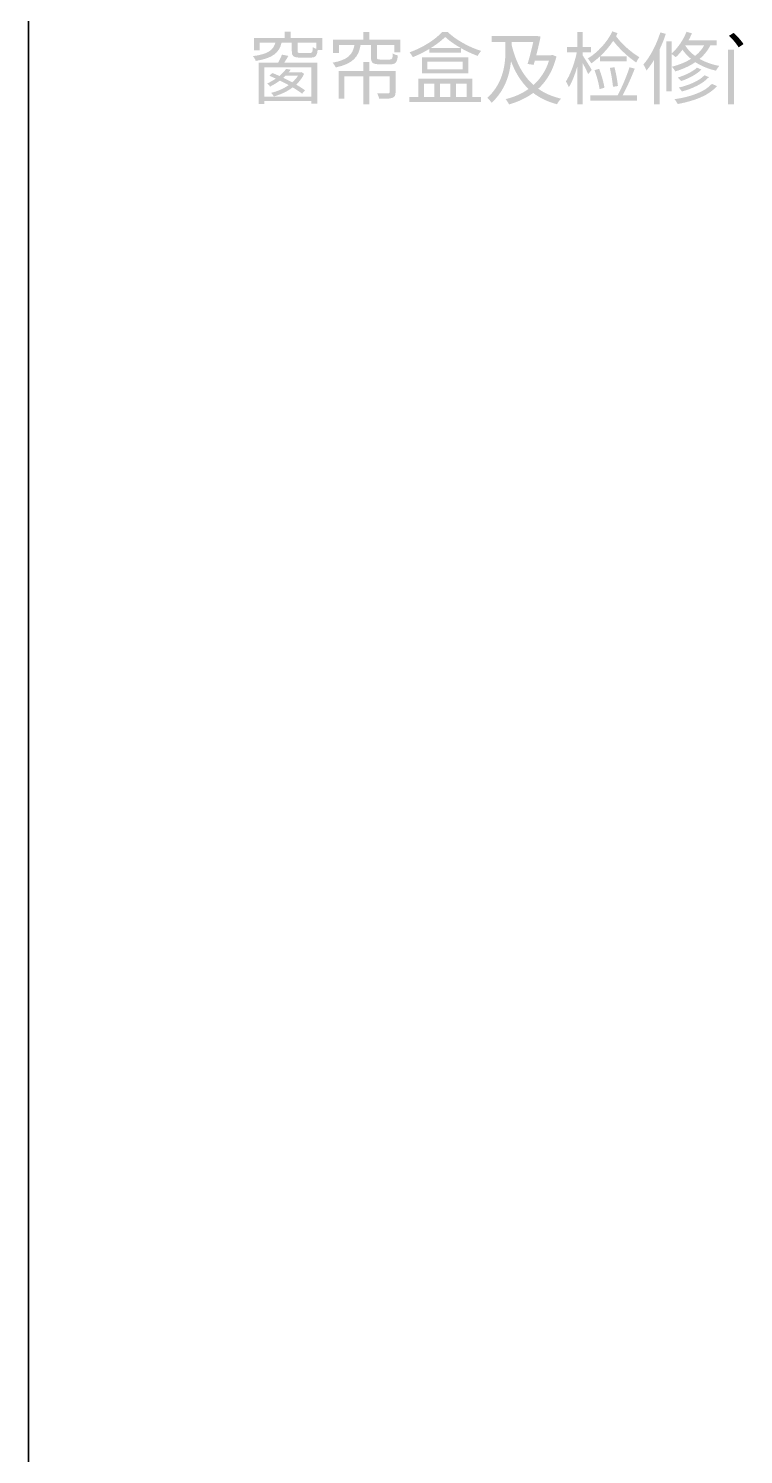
# Model space of a CAD drawing. Header units: millimetres. Extents: x -4600 to 229000, y -4300 to 19460.
# Drawn here: x 177400 to 180002, y 7580 to 12768 of the extents above; entities that cross this region are included whole.
import ezdxf

# ---------------------------------------------------------------- set-up
doc = ezdxf.new("R2010")
doc.units = ezdxf.units.MM
doc.header["$LTSCALE"] = 100
doc.layers.add('A-SHEET', color=7, linetype='Continuous', lineweight=35)
doc.layers.add('R2-LEGEND', color=7, linetype='Continuous', lineweight=18)

# ---------------------------------------------------------------- blocks, each defined once
blk = doc.blocks.new('A05_SHEET')
at = {"layer": 'R2-LEGEND'}
h = blk.add_hatch(color=256, dxfattribs=at)
edge = h.paths.add_edge_path()
edge.add_line((18220.3, 12733.9), (18220.3, 12688))
edge.add_line((18220.3, 12688), (18241, 12688))
edge.add_line((18241, 12688), (18241, 12716.4))
edge.add_line((18241, 12716.4), (18298.3, 12716.4))
edge.add_spline(control_points=[(18298.3, 12716.4), (18290.8, 12689.8), (18272.5, 12674.9), (18216.6, 12667.4)], knot_values=[0, 0, 0, 0, 1, 1, 1, 1], degree=3, periodic=0)
edge.add_spline(control_points=[(18216.6, 12667.4), (18220.3, 12663.4), (18225.5, 12655.1), (18227.2, 12649.9)], knot_values=[0, 0, 0, 0, 1, 1, 1, 1], degree=3, periodic=0)
edge.add_spline(control_points=[(18227.2, 12649.9), (18290, 12660.3), (18312.3, 12680.3), (18320.9, 12716.4)], knot_values=[0, 0, 0, 0, 1, 1, 1, 1], degree=3, periodic=0)
edge.add_line((18320.9, 12716.4), (18358.1, 12716.4))
edge.add_line((18358.1, 12716.4), (18358.1, 12685.8))
edge.add_spline(control_points=[(18358.1, 12685.8), (18358.1, 12666.6), (18363.9, 12662), (18388.2, 12662), (18393.1, 12662), (18421.7, 12662), (18426.9, 12662), (18444.4, 12662), (18450.4, 12667.7), (18452.4, 12690.3)], knot_values=[0, 0, 0, 0, 1, 1, 1, 2, 2, 2, 3, 3, 3, 3], degree=3, periodic=0)
edge.add_line((18452.4, 12690.3), (18469.3, 12690.3))
edge.add_line((18469.3, 12690.3), (18469.3, 12733.9))
edge.add_line((18469.3, 12733.9), (18354.1, 12733.9))
edge.add_line((18354.1, 12733.9), (18354.1, 12755.9))
edge.add_line((18354.1, 12755.9), (18332.1, 12755.9))
edge.add_line((18332.1, 12755.9), (18332.1, 12733.9))
edge.add_line((18332.1, 12733.9), (18220.3, 12733.9))
edge = h.paths.add_edge_path(flags=0)
edge.add_spline(control_points=[(18447.8, 12694.1), (18442.9, 12695.5), (18437.8, 12697.5), (18434.4, 12699.8)], knot_values=[0, 0, 0, 0, 1, 1, 1, 1], degree=3, periodic=0)
edge.add_spline(control_points=[(18434.4, 12699.8), (18433.8, 12681.5), (18432.1, 12678.9), (18424.3, 12678.9), (18418.3, 12678.9), (18395.4, 12678.9), (18390.8, 12678.9), (18381.1, 12678.9), (18379.3, 12679.7), (18379.3, 12685.8)], knot_values=[0, 0, 0, 0, 1, 1, 1, 2, 2, 2, 3, 3, 3, 3], degree=3, periodic=0)
edge.add_line((18379.3, 12685.8), (18379.3, 12716.4))
edge.add_line((18379.3, 12716.4), (18447.8, 12716.4))
edge.add_line((18447.8, 12716.4), (18447.8, 12694.1))
h = blk.add_hatch(color=256, dxfattribs=at)
edge = h.paths.add_edge_path()
edge.add_line((18508, 12727.9), (18508, 12678.6))
edge.add_line((18508, 12678.6), (18529.5, 12678.6))
edge.add_line((18529.5, 12678.6), (18529.5, 12708.4))
edge.add_line((18529.5, 12708.4), (18586.2, 12708.4))
edge.add_spline(control_points=[(18586.2, 12708.4), (18579.9, 12674.6), (18564.1, 12653.9), (18506.5, 12643.6)], knot_values=[0, 0, 0, 0, 1, 1, 1, 1], degree=3, periodic=0)
edge.add_spline(control_points=[(18506.5, 12643.6), (18510.6, 12639.3), (18516, 12631.3), (18517.7, 12626.2)], knot_values=[0, 0, 0, 0, 1, 1, 1, 1], degree=3, periodic=0)
edge.add_spline(control_points=[(18517.7, 12626.2), (18581.9, 12639.9), (18601.4, 12665.4), (18608.5, 12708.4)], knot_values=[0, 0, 0, 0, 1, 1, 1, 1], degree=3, periodic=0)
edge.add_line((18608.5, 12708.4), (18646.4, 12708.4))
edge.add_line((18646.4, 12708.4), (18646.4, 12662.8))
edge.add_spline(control_points=[(18646.4, 12662.8), (18646.4, 12643.1), (18652.7, 12637.9), (18677.3, 12637.9), (18682.2, 12637.9), (18712.5, 12637.9), (18717.4, 12637.9), (18736, 12637.9), (18741.8, 12644.5), (18743.8, 12670)], knot_values=[0, 0, 0, 0, 1, 1, 1, 2, 2, 2, 3, 3, 3, 3], degree=3, periodic=0)
edge.add_spline(control_points=[(18743.8, 12670), (18738.3, 12671.4), (18730, 12674), (18725.7, 12677.2)], knot_values=[0, 0, 0, 0, 1, 1, 1, 1], degree=3, periodic=0)
edge.add_spline(control_points=[(18725.7, 12677.2), (18724.9, 12658), (18723.1, 12655.1), (18715.1, 12655.1), (18708.8, 12655.1), (18684.5, 12655.1), (18679.9, 12655.1), (18669.6, 12655.1), (18667.6, 12656.2), (18667.6, 12662.8)], knot_values=[0, 0, 0, 0, 1, 1, 1, 2, 2, 2, 3, 3, 3, 3], degree=3, periodic=0)
edge.add_line((18667.6, 12662.8), (18667.6, 12708.4))
edge.add_line((18667.6, 12708.4), (18730.9, 12708.4))
edge.add_line((18730.9, 12708.4), (18730.9, 12680.9))
edge.add_line((18730.9, 12680.9), (18753.2, 12680.9))
edge.add_line((18753.2, 12680.9), (18753.2, 12727.9))
edge.add_line((18753.2, 12727.9), (18640.6, 12727.9))
edge.add_line((18640.6, 12727.9), (18640.6, 12755.7))
edge.add_line((18640.6, 12755.7), (18618.6, 12755.7))
edge.add_line((18618.6, 12755.7), (18618.6, 12727.9))
edge.add_line((18618.6, 12727.9), (18508, 12727.9))
h = blk.add_hatch(color=256, dxfattribs=at)
edge = h.paths.add_edge_path()
edge.add_spline(control_points=[(18916.2, 12737.3), (18930.8, 12723.6), (18951.2, 12709.2), (18973.2, 12696.9), (18993.3, 12685.5), (19014.8, 12675.4), (19034.3, 12668.3)], knot_values=[0, 0, 0, 0, 1, 1, 1, 2, 2, 2, 2], degree=3, periodic=0)
edge.add_spline(control_points=[(19034.3, 12668.3), (19037.4, 12674), (19042.9, 12681.7), (19047.4, 12686.3)], knot_values=[0, 0, 0, 0, 1, 1, 1, 1], degree=3, periodic=0)
edge.add_spline(control_points=[(19047.4, 12686.3), (19004.5, 12699.5), (18956.6, 12725.6), (18925.4, 12755.1)], knot_values=[0, 0, 0, 0, 1, 1, 1, 1], degree=3, periodic=0)
edge.add_line((18925.4, 12755.1), (18904.8, 12755.1))
edge.add_spline(control_points=[(18904.8, 12755.1), (18881.3, 12728.4), (18834.3, 12698.1), (18786.5, 12681.2)], knot_values=[0, 0, 0, 0, 1, 1, 1, 1], degree=3, periodic=0)
edge.add_spline(control_points=[(18786.5, 12681.2), (18790.8, 12676.6), (18795.9, 12668.6), (18798.2, 12663.7)], knot_values=[0, 0, 0, 0, 1, 1, 1, 1], degree=3, periodic=0)
edge.add_spline(control_points=[(18798.2, 12663.7), (18819.1, 12672), (18839.7, 12682.3), (18858.6, 12693.8)], knot_values=[0, 0, 0, 0, 1, 1, 1, 1], degree=3, periodic=0)
edge.add_line((18858.6, 12693.8), (18858.6, 12680.3))
edge.add_line((18858.6, 12680.3), (18973.2, 12680.3))
edge.add_line((18973.2, 12680.3), (18973.2, 12696.9))
edge.add_line((18973.2, 12696.9), (18863.8, 12696.9))
edge.add_spline(control_points=[(18863.8, 12696.9), (18885, 12710.1), (18903.3, 12724.1), (18916.2, 12737.3)], knot_values=[0, 0, 0, 0, 1, 1, 1, 1], degree=3, periodic=0)
h = blk.add_hatch(color=256, dxfattribs=at)
edge = h.paths.add_edge_path()
edge.add_line((19085.3, 12740.2), (19085.3, 12719.3))
edge.add_line((19085.3, 12719.3), (19135.7, 12719.3))
edge.add_line((19135.7, 12719.3), (19135.7, 12695.2))
edge.add_spline(control_points=[(19135.7, 12695.2), (19135.7, 12643.9), (19131.1, 12572.3), (19069.5, 12515.3)], knot_values=[0, 0, 0, 0, 1, 1, 1, 1], degree=3, periodic=0)
edge.add_spline(control_points=[(19069.5, 12515.3), (19074.4, 12511.6), (19082.1, 12503), (19085.3, 12497.5)], knot_values=[0, 0, 0, 0, 1, 1, 1, 1], degree=3, periodic=0)
edge.add_spline(control_points=[(19085.3, 12497.5), (19135.1, 12544.5), (19150.9, 12600.1), (19155.7, 12649.1)], knot_values=[0, 0, 0, 0, 1, 1, 1, 1], degree=3, periodic=0)
edge.add_spline(control_points=[(19155.7, 12649.1), (19171.2, 12608.4), (19191.6, 12574.6), (19219.6, 12547.9)], knot_values=[0, 0, 0, 0, 1, 1, 1, 1], degree=3, periodic=0)
edge.add_spline(control_points=[(19219.6, 12547.9), (19194.7, 12530.2), (19166.3, 12518.2), (19136.3, 12511)], knot_values=[0, 0, 0, 0, 1, 1, 1, 1], degree=3, periodic=0)
edge.add_spline(control_points=[(19136.3, 12511), (19140.6, 12506.1), (19146, 12497.5), (19148.6, 12491.8)], knot_values=[0, 0, 0, 0, 1, 1, 1, 1], degree=3, periodic=0)
edge.add_spline(control_points=[(19148.6, 12491.8), (19180.7, 12501), (19210.5, 12514.4), (19236.5, 12533.6)], knot_values=[0, 0, 0, 0, 1, 1, 1, 1], degree=3, periodic=0)
edge.add_spline(control_points=[(19236.5, 12533.6), (19260.3, 12515.3), (19288.7, 12501.5), (19323.1, 12492.4)], knot_values=[0, 0, 0, 0, 1, 1, 1, 1], degree=3, periodic=0)
edge.add_spline(control_points=[(19323.1, 12492.4), (19326.2, 12498.7), (19332.8, 12508.1), (19338, 12512.7)], knot_values=[0, 0, 0, 0, 1, 1, 1, 1], degree=3, periodic=0)
edge.add_spline(control_points=[(19338, 12512.7), (19305.3, 12520.4), (19278.1, 12532.5), (19254.9, 12548.8)], knot_values=[0, 0, 0, 0, 1, 1, 1, 1], degree=3, periodic=0)
edge.add_spline(control_points=[(19254.9, 12548.8), (19285.5, 12576.9), (19308.7, 12615), (19321.1, 12666)], knot_values=[0, 0, 0, 0, 1, 1, 1, 1], degree=3, periodic=0)
edge.add_line((19321.1, 12666), (19306.4, 12672))
edge.add_line((19306.4, 12672), (19302.7, 12670.9))
edge.add_line((19302.7, 12670.9), (19247.7, 12670.9))
edge.add_spline(control_points=[(19247.7, 12670.9), (19253.7, 12694.3), (19259.5, 12719), (19263.5, 12738.5)], knot_values=[0, 0, 0, 0, 1, 1, 1, 1], degree=3, periodic=0)
edge.add_line((19263.5, 12738.5), (19247.1, 12741.3))
edge.add_line((19247.1, 12741.3), (19243.4, 12740.2))
edge.add_line((19243.4, 12740.2), (19085.3, 12740.2))
edge = h.paths.add_edge_path(flags=0)
edge.add_spline(control_points=[(19237.7, 12562.3), (19197.3, 12598.1), (19172.6, 12648.2), (19157.7, 12709.8)], knot_values=[0, 0, 0, 0, 1, 1, 1, 1], degree=3, periodic=0)
edge.add_line((19157.7, 12709.8), (19157.7, 12719.3))
edge.add_line((19157.7, 12719.3), (19236.8, 12719.3))
edge.add_spline(control_points=[(19236.8, 12719.3), (19231.4, 12695.5), (19223.4, 12663.4), (19216.2, 12639.1)], knot_values=[0, 0, 0, 0, 1, 1, 1, 1], degree=3, periodic=0)
edge.add_line((19216.2, 12639.1), (19238.3, 12635.6))
edge.add_line((19238.3, 12635.6), (19242.3, 12650.5))
edge.add_line((19242.3, 12650.5), (19293.8, 12650.5))
edge.add_spline(control_points=[(19293.8, 12650.5), (19282.4, 12613.8), (19262.6, 12584.9), (19237.7, 12562.3)], knot_values=[0, 0, 0, 0, 1, 1, 1, 1], degree=3, periodic=0)
h = blk.add_hatch(color=256, dxfattribs=at)
edge = h.paths.add_edge_path()
edge.add_line((19397.3, 12755.7), (19397.3, 12701.2))
edge.add_line((19397.3, 12701.2), (19360, 12701.2))
edge.add_line((19360, 12701.2), (19360, 12681.2))
edge.add_line((19360, 12681.2), (19395.3, 12681.2))
edge.add_spline(control_points=[(19395.3, 12681.2), (19387.5, 12643.3), (19371.5, 12598.9), (19355.4, 12575.5)], knot_values=[0, 0, 0, 0, 1, 1, 1, 1], degree=3, periodic=0)
edge.add_spline(control_points=[(19355.4, 12575.5), (19358.9, 12570.3), (19364, 12560.8), (19366.3, 12554.5)], knot_values=[0, 0, 0, 0, 1, 1, 1, 1], degree=3, periodic=0)
edge.add_spline(control_points=[(19366.3, 12554.5), (19377.8, 12572.3), (19388.7, 12600.9), (19397.3, 12630.7)], knot_values=[0, 0, 0, 0, 1, 1, 1, 1], degree=3, periodic=0)
edge.add_line((19397.3, 12630.7), (19397.3, 12492.4))
edge.add_line((19397.3, 12492.4), (19417, 12492.4))
edge.add_line((19417, 12492.4), (19417, 12641.6))
edge.add_spline(control_points=[(19417, 12641.6), (19424.5, 12627.6), (19432.8, 12611), (19436.5, 12602.1)], knot_values=[0, 0, 0, 0, 1, 1, 1, 1], degree=3, periodic=0)
edge.add_line((19436.5, 12602.1), (19449.4, 12617.3))
edge.add_spline(control_points=[(19449.4, 12617.3), (19445.1, 12625.9), (19423.6, 12659.7), (19417, 12669.4)], knot_values=[0, 0, 0, 0, 1, 1, 1, 1], degree=3, periodic=0)
edge.add_line((19417, 12669.4), (19417, 12681.2))
edge.add_line((19417, 12681.2), (19446.8, 12681.2))
edge.add_line((19446.8, 12681.2), (19446.8, 12701.2))
edge.add_line((19446.8, 12701.2), (19417, 12701.2))
edge.add_line((19417, 12701.2), (19417, 12755.7))
edge.add_line((19417, 12755.7), (19397.3, 12755.7))
h = blk.add_hatch(color=256, dxfattribs=at)
edge = h.paths.add_edge_path()
edge.add_spline(control_points=[(19524.7, 12757.7), (19505.3, 12717.3), (19471.2, 12680.9), (19435.1, 12658.8)], knot_values=[0, 0, 0, 0, 1, 1, 1, 1], degree=3, periodic=0)
edge.add_spline(control_points=[(19435.1, 12658.8), (19439.1, 12654.5), (19445.4, 12645.4), (19448, 12641.1)], knot_values=[0, 0, 0, 0, 1, 1, 1, 1], degree=3, periodic=0)
edge.add_spline(control_points=[(19448, 12641.1), (19477.2, 12661.4), (19505.8, 12690), (19527.6, 12723)], knot_values=[0, 0, 0, 0, 1, 1, 1, 1], degree=3, periodic=0)
edge.add_spline(control_points=[(19527.6, 12723), (19549.7, 12694.3), (19582.6, 12663.4), (19611.6, 12644.2)], knot_values=[0, 0, 0, 0, 1, 1, 1, 1], degree=3, periodic=0)
edge.add_spline(control_points=[(19611.6, 12644.2), (19613.8, 12649.9), (19618.7, 12658.5), (19622.7, 12663.7)], knot_values=[0, 0, 0, 0, 1, 1, 1, 1], degree=3, periodic=0)
edge.add_spline(control_points=[(19622.7, 12663.7), (19593.5, 12680.9), (19557.7, 12712.4), (19537.9, 12740.2)], knot_values=[0, 0, 0, 0, 1, 1, 1, 1], degree=3, periodic=0)
edge.add_line((19537.9, 12740.2), (19543.7, 12750.8))
edge.add_line((19543.7, 12750.8), (19524.7, 12757.7))
h.paths.add_polyline_path([(19480.1, 12666.8), (19480.1, 12648.2), (19577.2, 12648.2), (19577.2, 12666.8), (19480.1, 12666.8)], flags=0)
h = blk.add_hatch(color=256, dxfattribs=at)
edge = h.paths.add_edge_path()
edge.add_spline(control_points=[(19699.2, 12753.9), (19685.2, 12709.5), (19662.6, 12665.7), (19637.6, 12637)], knot_values=[0, 0, 0, 0, 1, 1, 1, 1], degree=3, periodic=0)
edge.add_spline(control_points=[(19637.6, 12637), (19641.1, 12631.6), (19646.8, 12620.1), (19648.8, 12615)], knot_values=[0, 0, 0, 0, 1, 1, 1, 1], degree=3, periodic=0)
edge.add_spline(control_points=[(19648.8, 12615), (19658.3, 12626.2), (19667.7, 12639.3), (19676.3, 12653.9)], knot_values=[0, 0, 0, 0, 1, 1, 1, 1], degree=3, periodic=0)
edge.add_line((19676.3, 12653.9), (19676.3, 12492.1))
edge.add_line((19676.3, 12492.1), (19696.6, 12492.1))
edge.add_line((19696.6, 12492.1), (19696.6, 12692.1))
edge.add_spline(control_points=[(19696.6, 12692.1), (19705.2, 12710.1), (19713, 12729.3), (19719, 12748.5)], knot_values=[0, 0, 0, 0, 1, 1, 1, 1], degree=3, periodic=0)
edge.add_line((19719, 12748.5), (19699.2, 12753.9))
h = blk.add_hatch(color=256, dxfattribs=at)
edge = h.paths.add_edge_path()
edge.add_line((19721.3, 12721.6), (19721.3, 12539.6))
edge.add_line((19721.3, 12539.6), (19740.5, 12539.6))
edge.add_line((19740.5, 12539.6), (19740.5, 12674.6))
edge.add_spline(control_points=[(19740.5, 12674.6), (19745.3, 12671.7), (19751.9, 12666.6), (19755.1, 12663.4)], knot_values=[0, 0, 0, 0, 1, 1, 1, 1], degree=3, periodic=0)
edge.add_spline(control_points=[(19755.1, 12663.4), (19763.7, 12671.1), (19772, 12680.3), (19779.7, 12690.9)], knot_values=[0, 0, 0, 0, 1, 1, 1, 1], degree=3, periodic=0)
edge.add_spline(control_points=[(19779.7, 12690.9), (19787.7, 12679.4), (19798.1, 12668), (19810.7, 12657.7)], knot_values=[0, 0, 0, 0, 1, 1, 1, 1], degree=3, periodic=0)
edge.add_spline(control_points=[(19810.7, 12657.7), (19790.6, 12644.8), (19767.1, 12635.6), (19741.1, 12629)], knot_values=[0, 0, 0, 0, 1, 1, 1, 1], degree=3, periodic=0)
edge.add_spline(control_points=[(19741.1, 12629), (19744.8, 12625), (19751.4, 12616.4), (19753.7, 12611.8)], knot_values=[0, 0, 0, 0, 1, 1, 1, 1], degree=3, periodic=0)
edge.add_spline(control_points=[(19753.7, 12611.8), (19780.6, 12620.1), (19805.5, 12631), (19826.7, 12645.6)], knot_values=[0, 0, 0, 0, 1, 1, 1, 1], degree=3, periodic=0)
edge.add_spline(control_points=[(19826.7, 12645.6), (19847.1, 12632.2), (19872, 12621.3), (19901.8, 12614.4)], knot_values=[0, 0, 0, 0, 1, 1, 1, 1], degree=3, periodic=0)
edge.add_spline(control_points=[(19901.8, 12614.4), (19904.4, 12619.9), (19909.8, 12627.6), (19913.8, 12631.9)], knot_values=[0, 0, 0, 0, 1, 1, 1, 1], degree=3, periodic=0)
edge.add_spline(control_points=[(19913.8, 12631.9), (19885.7, 12637), (19861.7, 12646.2), (19842.2, 12657.4)], knot_values=[0, 0, 0, 0, 1, 1, 1, 1], degree=3, periodic=0)
edge.add_spline(control_points=[(19842.2, 12657.4), (19858.2, 12671.1), (19871.4, 12687.2), (19881.1, 12706.4)], knot_values=[0, 0, 0, 0, 1, 1, 1, 1], degree=3, periodic=0)
edge.add_line((19881.1, 12706.4), (19904.6, 12706.4))
edge.add_line((19904.6, 12706.4), (19904.6, 12724.4))
edge.add_line((19904.6, 12724.4), (19801.5, 12724.4))
edge.add_spline(control_points=[(19801.5, 12724.4), (19806.4, 12733), (19810.4, 12741.9), (19814.1, 12750.8)], knot_values=[0, 0, 0, 0, 1, 1, 1, 1], degree=3, periodic=0)
edge.add_line((19814.1, 12750.8), (19794.3, 12755.9))
edge.add_spline(control_points=[(19794.3, 12755.9), (19782.6, 12725.9), (19762.8, 12696.9), (19740.5, 12677.7)], knot_values=[0, 0, 0, 0, 1, 1, 1, 1], degree=3, periodic=0)
edge.add_line((19740.5, 12677.7), (19740.5, 12721.6))
edge.add_line((19740.5, 12721.6), (19721.3, 12721.6))
edge = h.paths.add_edge_path(flags=0)
edge.add_spline(control_points=[(19859.9, 12597.8), (19840.5, 12577.5), (19802.6, 12561.4), (19766.3, 12553.1)], knot_values=[0, 0, 0, 0, 1, 1, 1, 1], degree=3, periodic=0)
edge.add_spline(control_points=[(19766.3, 12553.1), (19770.6, 12549.1), (19774.9, 12543.1), (19777.4, 12538.8)], knot_values=[0, 0, 0, 0, 1, 1, 1, 1], degree=3, periodic=0)
edge.add_spline(control_points=[(19777.4, 12538.8), (19816.1, 12549.1), (19854.2, 12567.1), (19876, 12591.2)], knot_values=[0, 0, 0, 0, 1, 1, 1, 1], degree=3, periodic=0)
edge.add_line((19876, 12591.2), (19859.9, 12597.8))
edge = h.paths.add_edge_path(flags=0)
edge.add_spline(control_points=[(19832.4, 12625.6), (19817, 12610.7), (19788, 12597.2), (19762.5, 12589.5)], knot_values=[0, 0, 0, 0, 1, 1, 1, 1], degree=3, periodic=0)
edge.add_spline(control_points=[(19762.5, 12589.5), (19766.5, 12586.1), (19771.7, 12580.9), (19774.6, 12576.6)], knot_values=[0, 0, 0, 0, 1, 1, 1, 1], degree=3, periodic=0)
edge.add_spline(control_points=[(19774.6, 12576.6), (19801.8, 12585.8), (19831.3, 12600.7), (19848.8, 12618.7)], knot_values=[0, 0, 0, 0, 1, 1, 1, 1], degree=3, periodic=0)
edge.add_line((19848.8, 12618.7), (19832.4, 12625.6))
edge = h.paths.add_edge_path(flags=0)
edge.add_line((19790.9, 12706.4), (19858.5, 12706.4))
edge.add_spline(control_points=[(19858.5, 12706.4), (19850.2, 12691.5), (19839, 12678.9), (19825.6, 12668.3)], knot_values=[0, 0, 0, 0, 1, 1, 1, 1], degree=3, periodic=0)
edge.add_spline(control_points=[(19825.6, 12668.3), (19810.1, 12679.7), (19798.3, 12692.6), (19790.3, 12705.5)], knot_values=[0, 0, 0, 0, 1, 1, 1, 1], degree=3, periodic=0)
edge.add_line((19790.3, 12705.5), (19790.9, 12706.4))
h = blk.add_hatch(color=256, dxfattribs=at)
edge = h.paths.add_edge_path()
edge.add_spline(control_points=[(19949.3, 12741.6), (19962.5, 12729), (19977.4, 12711), (19984, 12699.5)], knot_values=[0, 0, 0, 0, 1, 1, 1, 1], degree=3, periodic=0)
edge.add_line((19984, 12699.5), (20001.8, 12711))
edge.add_spline(control_points=[(20001.8, 12711), (19994.9, 12723), (19979.4, 12739.9), (19965.9, 12751.9)], knot_values=[0, 0, 0, 0, 1, 1, 1, 1], degree=3, periodic=0)
edge.add_line((19965.9, 12751.9), (19949.3, 12741.6))
h = blk.add_hatch(color=256, dxfattribs=at)
edge = h.paths.add_edge_path()
edge.add_spline(control_points=[(18322.3, 12672.9), (18319.2, 12664.5), (18313.7, 12652.8), (18308.3, 12643.6)], knot_values=[0, 0, 0, 0, 1, 1, 1, 1], degree=3, periodic=0)
edge.add_line((18308.3, 12643.6), (18238.1, 12643.6))
edge.add_line((18238.1, 12643.6), (18238.1, 12492.7))
edge.add_line((18238.1, 12492.7), (18258.4, 12492.7))
edge.add_line((18258.4, 12492.7), (18258.4, 12503.8))
edge.add_line((18258.4, 12503.8), (18429.2, 12503.8))
edge.add_line((18429.2, 12503.8), (18429.2, 12494.1))
edge.add_line((18429.2, 12494.1), (18450.4, 12494.1))
edge.add_line((18450.4, 12494.1), (18450.4, 12643.6))
edge.add_line((18450.4, 12643.6), (18330.4, 12643.6))
edge.add_spline(control_points=[(18330.4, 12643.6), (18335.5, 12651.1), (18340.7, 12659.7), (18345.5, 12668.3)], knot_values=[0, 0, 0, 0, 1, 1, 1, 1], degree=3, periodic=0)
edge.add_line((18345.5, 12668.3), (18322.3, 12672.9))
h.paths.add_polyline_path([(18258.4, 12520.2), (18258.4, 12627.3), (18429.2, 12627.3), (18429.2, 12520.2), (18258.4, 12520.2)], flags=0)
edge = h.paths.add_edge_path(flags=0)
edge.add_line((18276.8, 12596.1), (18300, 12585.8))
edge.add_spline(control_points=[(18300, 12585.8), (18290.5, 12579.2), (18279.9, 12573.2), (18268.2, 12567.7)], knot_values=[0, 0, 0, 0, 1, 1, 1, 1], degree=3, periodic=0)
edge.add_spline(control_points=[(18268.2, 12567.7), (18271.6, 12565.4), (18276.8, 12560.6), (18279.1, 12556.8)], knot_values=[0, 0, 0, 0, 1, 1, 1, 1], degree=3, periodic=0)
edge.add_spline(control_points=[(18279.1, 12556.8), (18292.5, 12563.4), (18304.3, 12570.9), (18314.9, 12578.6)], knot_values=[0, 0, 0, 0, 1, 1, 1, 1], degree=3, periodic=0)
edge.add_spline(control_points=[(18314.9, 12578.6), (18325.8, 12573.2), (18336.4, 12567.7), (18346.7, 12562)], knot_values=[0, 0, 0, 0, 1, 1, 1, 1], degree=3, periodic=0)
edge.add_spline(control_points=[(18346.7, 12562), (18327.8, 12548.8), (18304.9, 12539.1), (18283.1, 12533.9)], knot_values=[0, 0, 0, 0, 1, 1, 1, 1], degree=3, periodic=0)
edge.add_spline(control_points=[(18283.1, 12533.9), (18286.5, 12530.5), (18290.5, 12524.5), (18292.8, 12520.7)], knot_values=[0, 0, 0, 0, 1, 1, 1, 1], degree=3, periodic=0)
edge.add_spline(control_points=[(18292.8, 12520.7), (18316.6, 12527.6), (18341, 12538.2), (18361.3, 12553.7)], knot_values=[0, 0, 0, 0, 1, 1, 1, 1], degree=3, periodic=0)
edge.add_spline(control_points=[(18361.3, 12553.7), (18374.8, 12545.7), (18386.5, 12537.9), (18395.4, 12531)], knot_values=[0, 0, 0, 0, 1, 1, 1, 1], degree=3, periodic=0)
edge.add_line((18395.4, 12531), (18406.6, 12542.8))
edge.add_spline(control_points=[(18406.6, 12542.8), (18398, 12549.4), (18386.5, 12556.5), (18373.9, 12564)], knot_values=[0, 0, 0, 0, 1, 1, 1, 1], degree=3, periodic=0)
edge.add_spline(control_points=[(18373.9, 12564), (18386.2, 12575.2), (18396.2, 12588.3), (18403.1, 12603.5)], knot_values=[0, 0, 0, 0, 1, 1, 1, 1], degree=3, periodic=0)
edge.add_line((18403.1, 12603.5), (18392.2, 12609.3))
edge.add_line((18392.2, 12609.3), (18389.1, 12608.4))
edge.add_line((18389.1, 12608.4), (18346.7, 12608.4))
edge.add_line((18346.7, 12608.4), (18354.1, 12618.1))
edge.add_line((18354.1, 12618.1), (18337.5, 12621))
edge.add_spline(control_points=[(18337.5, 12621), (18331.5, 12612.7), (18323.2, 12603.8), (18312.9, 12595.2)], knot_values=[0, 0, 0, 0, 1, 1, 1, 1], degree=3, periodic=0)
edge.add_spline(control_points=[(18312.9, 12595.2), (18304, 12599.2), (18295.4, 12603), (18287.4, 12606.1)], knot_values=[0, 0, 0, 0, 1, 1, 1, 1], degree=3, periodic=0)
edge.add_line((18287.4, 12606.1), (18276.8, 12596.1))
edge = h.paths.add_edge_path(flags=0)
edge.add_spline(control_points=[(18380.5, 12596.1), (18375, 12587.2), (18367.9, 12579.2), (18359.6, 12572)], knot_values=[0, 0, 0, 0, 1, 1, 1, 1], degree=3, periodic=0)
edge.add_spline(control_points=[(18359.6, 12572), (18349.3, 12577.7), (18338.1, 12583.2), (18327.2, 12588.6)], knot_values=[0, 0, 0, 0, 1, 1, 1, 1], degree=3, periodic=0)
edge.add_line((18327.2, 12588.6), (18335.2, 12596.1))
edge.add_line((18335.2, 12596.1), (18380.5, 12596.1))
h = blk.add_hatch(color=256, dxfattribs=at)
h.paths.add_polyline_path([(18831.7, 12662.8), (18831.7, 12604.4), (19000.2, 12604.4), (19000.2, 12662.8), (18831.7, 12662.8)])
h.paths.add_polyline_path([(18851.2, 12647.1), (18979.8, 12647.1), (18979.8, 12619.9), (18851.2, 12619.9), (18851.2, 12647.1)], flags=0)
blk.add_hatch(color=256, dxfattribs=at).paths.add_polyline_path([(19945, 12691.2), (19945, 12492.1), (19967.1, 12492.1), (19967.1, 12691.2), (19945, 12691.2)])
h = blk.add_hatch(color=256, dxfattribs=at)
edge = h.paths.add_edge_path()
edge.add_line((18528.6, 12613.6), (18528.6, 12513))
edge.add_line((18528.6, 12513), (18549.8, 12513))
edge.add_line((18549.8, 12513), (18549.8, 12594.4))
edge.add_line((18549.8, 12594.4), (18618.3, 12594.4))
edge.add_line((18618.3, 12594.4), (18618.3, 12491.8))
edge.add_line((18618.3, 12491.8), (18640.1, 12491.8))
edge.add_line((18640.1, 12491.8), (18640.1, 12594.4))
edge.add_line((18640.1, 12594.4), (18714.5, 12594.4))
edge.add_line((18714.5, 12594.4), (18714.5, 12537.1))
edge.add_spline(control_points=[(18714.5, 12537.1), (18714.5, 12533.3), (18713.1, 12532.2), (18708.5, 12531.9)], knot_values=[0, 0, 0, 0, 1, 1, 1, 1], degree=3, periodic=0)
edge.add_spline(control_points=[(18708.5, 12531.9), (18703.4, 12531.9), (18687.3, 12531.6), (18668.7, 12532.2)], knot_values=[0, 0, 0, 0, 1, 1, 1, 1], degree=3, periodic=0)
edge.add_spline(control_points=[(18668.7, 12532.2), (18671.9, 12526.2), (18675, 12518.4), (18675.9, 12512.1)], knot_values=[0, 0, 0, 0, 1, 1, 1, 1], degree=3, periodic=0)
edge.add_spline(control_points=[(18675.9, 12512.1), (18699.1, 12512.1), (18714.3, 12512.1), (18723.7, 12515.6), (18733.2, 12519), (18735.7, 12525), (18735.7, 12536.8)], knot_values=[0, 0, 0, 0, 1, 1, 1, 2, 2, 2, 2], degree=3, periodic=0)
edge.add_line((18735.7, 12536.8), (18735.7, 12613.6))
edge.add_line((18735.7, 12613.6), (18640.1, 12613.6))
edge.add_line((18640.1, 12613.6), (18640.1, 12646.2))
edge.add_line((18640.1, 12646.2), (18618.3, 12646.2))
edge.add_line((18618.3, 12646.2), (18618.3, 12613.6))
edge.add_line((18618.3, 12613.6), (18528.6, 12613.6))
h = blk.add_hatch(color=256, dxfattribs=at)
edge = h.paths.add_edge_path()
edge.add_line((19444.2, 12525), (19444.2, 12505.8))
edge.add_line((19444.2, 12505.8), (19614.7, 12505.8))
edge.add_line((19614.7, 12505.8), (19614.7, 12525))
edge.add_line((19614.7, 12525), (19562, 12525))
edge.add_spline(control_points=[(19562, 12525), (19576.9, 12552), (19594.1, 12590.9), (19606.1, 12621.9)], knot_values=[0, 0, 0, 0, 1, 1, 1, 1], degree=3, periodic=0)
edge.add_line((19606.1, 12621.9), (19587.2, 12627))
edge.add_spline(control_points=[(19587.2, 12627), (19577.2, 12596.4), (19559.1, 12552.5), (19543.7, 12525)], knot_values=[0, 0, 0, 0, 1, 1, 1, 1], degree=3, periodic=0)
edge.add_line((19543.7, 12525), (19444.2, 12525))
edge = h.paths.add_edge_path(flags=0)
edge.add_spline(control_points=[(19459.7, 12616.7), (19467.7, 12594.9), (19475.8, 12566.3), (19478, 12547.4)], knot_values=[0, 0, 0, 0, 1, 1, 1, 1], degree=3, periodic=0)
edge.add_line((19478, 12547.4), (19495.8, 12552.5))
edge.add_spline(control_points=[(19495.8, 12552.5), (19493.2, 12570.9), (19485.2, 12599.2), (19476.6, 12621)], knot_values=[0, 0, 0, 0, 1, 1, 1, 1], degree=3, periodic=0)
edge.add_line((19476.6, 12621), (19459.7, 12616.7))
edge = h.paths.add_edge_path(flags=0)
edge.add_spline(control_points=[(19515.3, 12624.7), (19520.5, 12603), (19525.3, 12574.6), (19526.8, 12555.7)], knot_values=[0, 0, 0, 0, 1, 1, 1, 1], degree=3, periodic=0)
edge.add_line((19526.8, 12555.7), (19544.8, 12558.8))
edge.add_spline(control_points=[(19544.8, 12558.8), (19543.1, 12577.5), (19537.9, 12605.2), (19532.2, 12627)], knot_values=[0, 0, 0, 0, 1, 1, 1, 1], degree=3, periodic=0)
edge.add_line((19532.2, 12627), (19515.3, 12624.7))
h = blk.add_hatch(color=256, dxfattribs=at)
h.paths.add_polyline_path([(18818.3, 12585.2), (18818.3, 12519.3), (18785.9, 12519.3), (18785.9, 12500.1), (19046.9, 12500.1), (19046.9, 12519.3), (19015.4, 12519.3), (19015.4, 12585.2), (18818.3, 12585.2)])
h.paths.add_polyline_path([(18955.2, 12519.3), (18955.2, 12567.7), (18994.2, 12567.7), (18994.2, 12519.3), (18955.2, 12519.3)], flags=0)
h.paths.add_polyline_path([(18896.8, 12519.3), (18896.8, 12567.7), (18935.1, 12567.7), (18935.1, 12519.3), (18896.8, 12519.3)], flags=0)
h.paths.add_polyline_path([(18838.6, 12519.3), (18838.6, 12567.7), (18876.7, 12567.7), (18876.7, 12519.3), (18838.6, 12519.3)], flags=0)
h = blk.add_hatch(color=256, dxfattribs=at)
edge = h.paths.add_edge_path()
edge.add_spline(control_points=[(19886.6, 12566.6), (19861.1, 12537.3), (19808.4, 12519), (19750.8, 12510.7)], knot_values=[0, 0, 0, 0, 1, 1, 1, 1], degree=3, periodic=0)
edge.add_spline(control_points=[(19750.8, 12510.7), (19755.1, 12505.8), (19759.7, 12498.4), (19762, 12493.2)], knot_values=[0, 0, 0, 0, 1, 1, 1, 1], degree=3, periodic=0)
edge.add_spline(control_points=[(19762, 12493.2), (19822.7, 12504.1), (19876.6, 12524.5), (19905.2, 12558.5)], knot_values=[0, 0, 0, 0, 1, 1, 1, 1], degree=3, periodic=0)
edge.add_line((19905.2, 12558.5), (19886.6, 12566.6))
at = {"layer": 'A-SHEET'}
blk.add_line((17400, -3900), (17400, 19060), dxfattribs=at)

msp = doc.modelspace()

# ---------------------------------------------------------------- block references
msp.add_blockref('A05_SHEET', (160000, 0))

doc.saveas('drawing.dxf')
